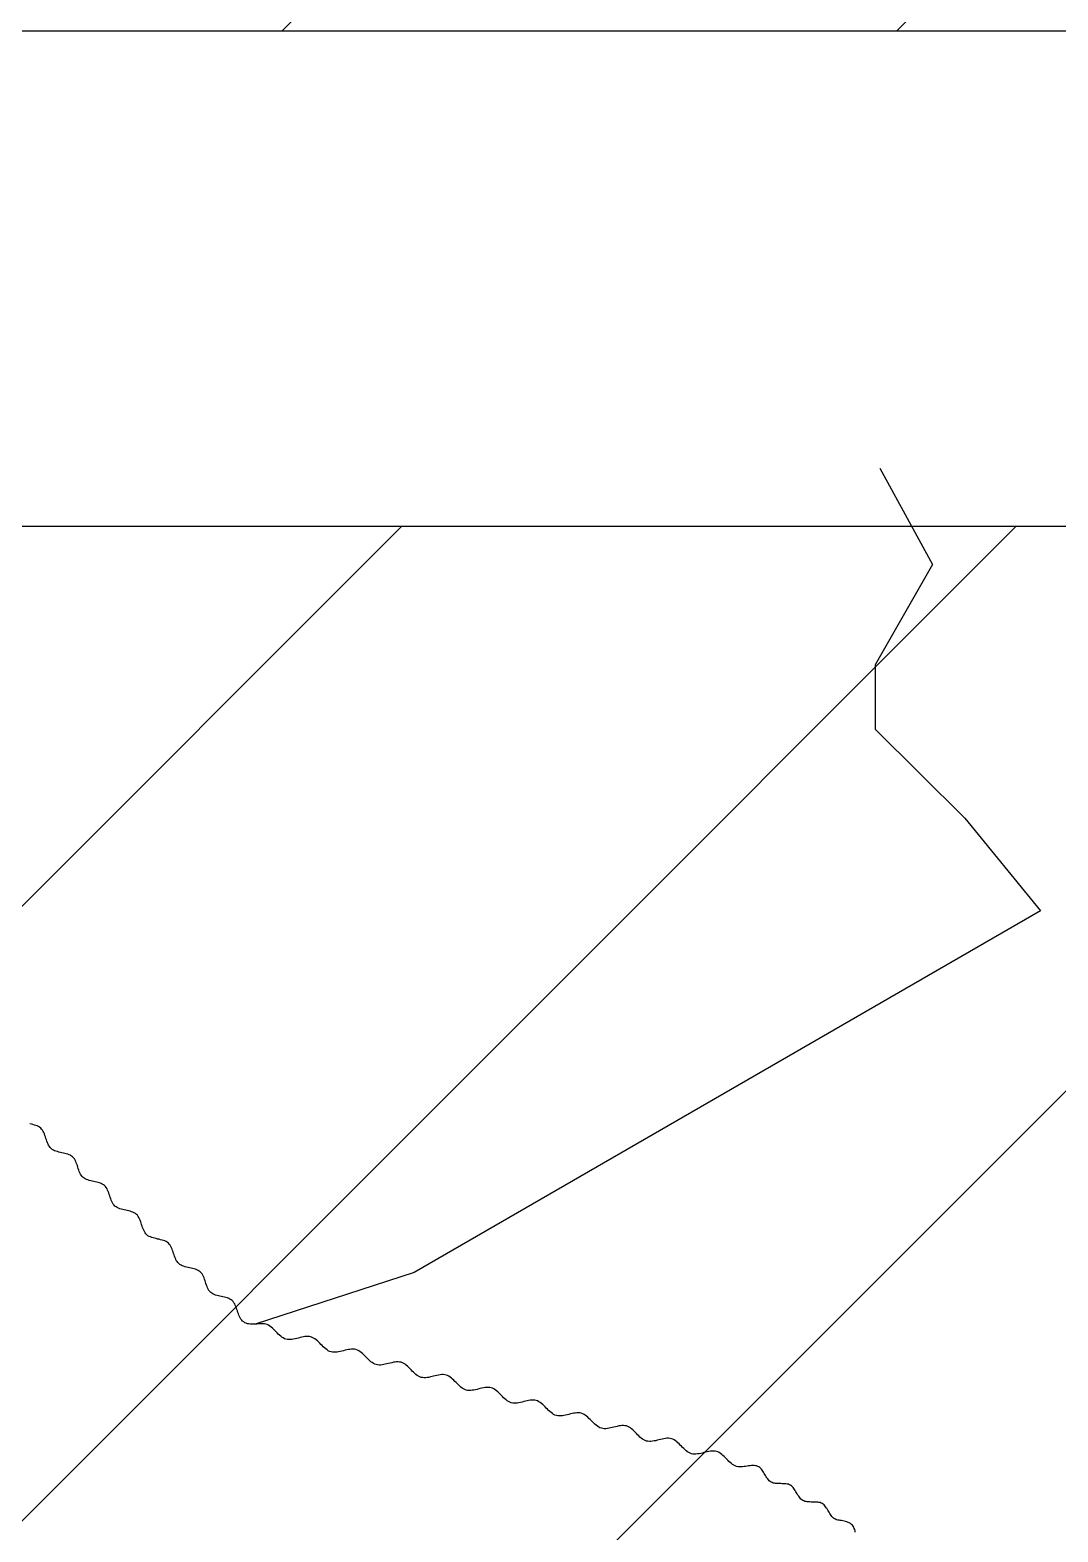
# Model space of a CAD drawing. Header units: metres. Extents: x 511779 to 512620, y 196282 to 196876.
# Drawn here: x 512567.465 to 512570.423, y 196420.959 to 196425.278 of the extents above; entities that cross this region are included whole.
import ezdxf

# ---------------------------------------------------------------- set-up
doc = ezdxf.new("R2010")
doc.units = ezdxf.units.M
doc.header["$MEASUREMENT"] = 0
doc.layers.get('0').update_dxf_attribs({"linetype": 'CONTINUOUS'})
doc.layers.add('KOP', color=7, linetype='CONTINUOUS')
doc.layers.add('sungai', color=45, linetype='CONTINUOUS')

msp = doc.modelspace()

# ---------------------------------------------------------------- hatches: boundary and pattern name
at = {"layer": 'KOP', "ltscale": 0.5}
h = msp.add_hatch(dxfattribs=at)
h.set_pattern_fill('ANSI31', color=1, scale=10, style=0)
h.set_pattern_definition([(45, (71.4876, 0), (-0.8838834765, 0.8838834765), [])])
edge = h.paths.add_edge_path(flags=16)
edge.add_arc((512532.4233, 196433.4781), 3.057, 0, 360)
h.paths.add_polyline_path([(512523.8585, 196440.9504), (512543.8085, 196440.9504), (512543.8085, 196423.8504), (512523.8585, 196423.8504)])
h.paths.add_polyline_path([(512542.3835, 196440.9504), (512562.3335, 196440.9504), (512562.3335, 196423.8504), (512542.3835, 196423.8504)])
edge = h.paths.add_edge_path(flags=16)
edge.add_arc((512551.9548, 196433.4781), 3.057, 0, 360)
h.paths.add_polyline_path([(512560.9085, 196440.9504), (512580.8585, 196440.9504), (512580.8585, 196423.8504), (512560.9085, 196423.8504)])
edge = h.paths.add_edge_path(flags=16)
edge.add_arc((512570.1256, 196433.4781), 3.057, 0, 360)
h.paths.add_polyline_path([(512579.4335, 196425.2754), (512599.3835, 196425.2754), (512599.3835, 196408.1754), (512579.4335, 196408.1754)])
edge = h.paths.add_edge_path(flags=16)
edge.add_arc((512589.1438, 196417.6648), 3.057, 0, 360)
h.paths.add_polyline_path([(512560.9085, 196425.2754), (512580.8585, 196425.2754), (512580.8585, 196408.1754), (512560.9085, 196408.1754)])
h.paths.add_polyline_path([(512542.3835, 196425.2754), (512562.3335, 196425.2754), (512562.3335, 196408.1754), (512542.3835, 196408.1754)])
h.paths.add_polyline_path([(512523.8585, 196425.2754), (512543.8085, 196425.2754), (512543.8085, 196408.1754), (512523.8585, 196408.1754)])
h.paths.add_polyline_path([(512505.3335, 196425.2754), (512525.2835, 196425.2754), (512525.2835, 196408.1754), (512505.3335, 196408.1754)])
h.paths.add_polyline_path([(512523.8585, 196409.6004), (512543.8085, 196409.6004), (512543.8085, 196392.5004), (512523.8585, 196392.5004)])
h.paths.add_polyline_path([(512505.3335, 196409.6004), (512525.2835, 196409.6004), (512525.2835, 196392.5004), (512505.3335, 196392.5004)])
h.paths.add_polyline_path([(512542.3835, 196409.6004), (512562.3335, 196409.6004), (512562.3335, 196392.5004), (512542.3835, 196392.5004)])
h.paths.add_polyline_path([(512560.9085, 196409.6004), (512580.8585, 196409.6004), (512580.8585, 196392.5004), (512560.9085, 196392.5004)])
h.paths.add_polyline_path([(512579.4335, 196409.6004), (512599.3835, 196409.6004), (512599.3835, 196392.5004), (512579.4335, 196392.5004)])
h.paths.add_polyline_path([(512597.9585, 196393.9254), (512617.9085, 196393.9254), (512617.9085, 196376.8254), (512597.9585, 196376.8254)])
h.paths.add_polyline_path([(512579.4335, 196393.9254), (512599.3835, 196393.9254), (512599.3835, 196376.8254), (512579.4335, 196376.8254)])
h.paths.add_polyline_path([(512560.9085, 196393.9254), (512580.8585, 196393.9254), (512580.8585, 196376.8254), (512560.9085, 196376.8254)])
h.paths.add_polyline_path([(512542.3835, 196393.9254), (512562.3335, 196393.9254), (512562.3335, 196376.8254), (512542.3835, 196376.8254)])
h.paths.add_polyline_path([(512523.8585, 196393.9254), (512543.8085, 196393.9254), (512543.8085, 196376.8254), (512523.8585, 196376.8254)])
edge = h.paths.add_edge_path(flags=16)
edge.add_arc((512571.0155, 196385.1874), 3.057, 0, 360)
edge = h.paths.add_edge_path(flags=16)
edge.add_arc((512551.7902, 196384.481), 3.057, 0, 360)
edge = h.paths.add_edge_path(flags=16)
edge.add_arc((512532.9877, 196384.481), 3.057, 0, 360)
edge = h.paths.add_edge_path(flags=16)
edge.add_arc((512533.8992, 196400.4208), 3.057, 0, 360)
edge = h.paths.add_edge_path(flags=16)
edge.add_arc((512514.3971, 196399.6911), 3.057, 0, 360)
edge = h.paths.add_edge_path(flags=16)
edge.add_arc((512515.1553, 196416.9261), 3.057, 0, 360)
edge = h.paths.add_edge_path(flags=16)
edge.add_arc((512533.5705, 196417.021), 3.057, 0, 360)
edge = h.paths.add_edge_path(flags=16)
edge.add_arc((512552.1483, 196417.1058), 3.057, 0, 360)
edge = h.paths.add_edge_path(flags=16)
edge.add_arc((512552.9492, 196400.5565), 3.057, 0, 360)
edge = h.paths.add_edge_path(flags=16)
edge.add_arc((512570.3514, 196400.5565), 3.057, 0, 360)
edge = h.paths.add_edge_path(flags=16)
edge.add_arc((512570.2939, 196416.8525), 3.057, 0, 360)
edge = h.paths.add_edge_path(flags=16)
edge.add_arc((512589.2652, 196401.2038), 3.057, 0, 360)
edge = h.paths.add_edge_path(flags=16)
edge.add_arc((512589.7985, 196384.821), 3.057, 0, 360)
edge = h.paths.add_edge_path(flags=16)
edge.add_arc((512608.2133, 196384.9436), 3.057, 0, 360)

# ---------------------------------------------------------------- linework, layer by layer
at = {"color": 5, "linetype": 'Continuous', "lineweight": -3}
for points in [[(512560.9085, 196440.9504), (512580.8585, 196440.9504), (512580.8585, 196423.8504), (512560.9085, 196423.8504)], [(512560.9085, 196425.2754), (512580.8585, 196425.2754), (512580.8585, 196408.1754), (512560.9085, 196408.1754)]]:
    msp.add_lwpolyline(points, close=True, dxfattribs=at)
at = {"layer": 'sungai', "color": 43, "ltscale": 30, "elevation": 0.0285}
msp.add_lwpolyline([(512569.9102, 196424.0178), (512570.0615, 196423.7413), (512569.8967, 196423.4523), (512569.8967, 196423.2679), (512570.1551, 196423.0117), (512570.3722, 196422.7452), (512568.5705, 196421.705), (512568.1129, 196421.5564)], dxfattribs=at)
at = {"layer": 'sungai', "color": 43, "lineweight": -3, "ltscale": 30}
msp.add_lwpolyline([(512569.8397, 196420.9579), (512569.839, 196420.9618), (512569.838, 196420.9656), (512569.8368, 196420.9691), (512569.8353, 196420.9724), (512569.8334, 196420.9755), (512569.8311, 196420.9783), (512569.8285, 196420.9807), (512569.8255, 196420.9829), (512569.8222, 196420.9849), (512569.8188, 196420.9865), (512569.8152, 196420.988), (512569.8114, 196420.9891), (512569.8077, 196420.9901), (512569.8039, 196420.9909), (512569.8001, 196420.9915), (512569.7964, 196420.9921), (512569.7928, 196420.9927), (512569.7893, 196420.9933), (512569.786, 196420.9942), (512569.7828, 196420.9953), (512569.7798, 196420.9968), (512569.7771, 196420.9986), (512569.7745, 196421.0008), (512569.7722, 196421.0034), (512569.77, 196421.0061), (512569.7679, 196421.0091), (512569.7659, 196421.0122), (512569.764, 196421.0155), (512569.7621, 196421.0188), (512569.7602, 196421.022), (512569.7582, 196421.0253), (512569.7562, 196421.0284), (512569.7542, 196421.0314), (512569.752, 196421.0342), (512569.7496, 196421.0367), (512569.7471, 196421.0389), (512569.7443, 196421.0407), (512569.7414, 196421.0422), (512569.7382, 196421.0433), (512569.7349, 196421.044), (512569.7314, 196421.0446), (512569.7277, 196421.0449), (512569.724, 196421.045), (512569.7203, 196421.0451), (512569.7165, 196421.0451), (512569.7127, 196421.0451), (512569.7089, 196421.0452), (512569.7052, 196421.0454), (512569.7016, 196421.0457), (512569.6981, 196421.0462), (512569.6947, 196421.047), (512569.6915, 196421.0481), (512569.6886, 196421.0495), (512569.6858, 196421.0514), (512569.6833, 196421.0536), (512569.681, 196421.0561), (512569.6788, 196421.0589), (512569.6767, 196421.0618), (512569.6747, 196421.065), (512569.6728, 196421.0682), (512569.6708, 196421.0715), (512569.6689, 196421.0748), (512569.667, 196421.078), (512569.665, 196421.0811), (512569.6629, 196421.0841), (512569.6607, 196421.0869), (512569.6584, 196421.0894), (512569.6559, 196421.0916), (512569.6531, 196421.0935), (512569.6501, 196421.0949), (512569.647, 196421.096), (512569.6436, 196421.0968), (512569.6401, 196421.0973), (512569.6365, 196421.0976), (512569.6328, 196421.0978), (512569.629, 196421.0978), (512569.6252, 196421.0979), (512569.6214, 196421.0979), (512569.6177, 196421.0979), (512569.614, 196421.0981), (512569.6103, 196421.0984), (512569.6068, 196421.0989), (512569.6035, 196421.0997), (512569.6003, 196421.1008), (512569.5973, 196421.1023), (512569.5946, 196421.1041), (512569.5921, 196421.1063), (512569.5897, 196421.1088), (512569.5875, 196421.1116), (512569.5854, 196421.1146), (512569.5835, 196421.1177), (512569.5815, 196421.1209), (512569.5796, 196421.1242), (512569.5777, 196421.1275), (512569.5758, 196421.1307), (512569.5738, 196421.1339), (512569.5717, 196421.1369), (512569.5695, 196421.1396), (512569.5671, 196421.1421), (512569.5646, 196421.1443), (512569.5619, 196421.1462), (512569.5589, 196421.1476), (512569.5557, 196421.1487), (512569.5523, 196421.1494), (512569.5487, 196421.1498), (512569.545, 196421.15), (512569.5411, 196421.1499), (512569.537, 196421.1495), (512569.5328, 196421.149), (512569.5285, 196421.1483), (512569.5241, 196421.1476), (512569.5197, 196421.147), (512569.5152, 196421.1464), (512569.5108, 196421.1461), (512569.5064, 196421.146), (512569.5022, 196421.1464), (512569.4981, 196421.1473), (512569.4941, 196421.1487), (512569.4903, 196421.1506), (512569.4866, 196421.153), (512569.483, 196421.1558), (512569.4794, 196421.1588), (512569.476, 196421.162), (512569.4726, 196421.1654), (512569.4692, 196421.1689), (512569.4658, 196421.1724), (512569.4624, 196421.1758), (512569.4589, 196421.179), (512569.4554, 196421.1821), (512569.4518, 196421.1848), (512569.4481, 196421.1872), (512569.4443, 196421.1891), (512569.4403, 196421.1905), (512569.4362, 196421.1914), (512569.4319, 196421.1917), (512569.4275, 196421.1917), (512569.423, 196421.1912), (512569.4184, 196421.1905), (512569.4137, 196421.1895), (512569.4091, 196421.1884), (512569.4043, 196421.1872), (512569.3996, 196421.186), (512569.395, 196421.1849), (512569.3903, 196421.184), (512569.3857, 196421.1832), (512569.3812, 196421.1828), (512569.3768, 196421.1827), (512569.3725, 196421.183), (512569.3684, 196421.1839), (512569.3644, 196421.1853), (512569.3606, 196421.1872), (512569.3569, 196421.1896), (512569.3533, 196421.1924), (512569.3498, 196421.1954), (512569.3463, 196421.1986), (512569.3429, 196421.202), (512569.3395, 196421.2055), (512569.3361, 196421.209), (512569.3327, 196421.2124), (512569.3293, 196421.2156), (512569.3257, 196421.2187), (512569.3221, 196421.2214), (512569.3184, 196421.2238), (512569.3146, 196421.2257), (512569.3106, 196421.2271), (512569.3065, 196421.228), (512569.3022, 196421.2284), (512569.2978, 196421.2283), (512569.2933, 196421.2278), (512569.2887, 196421.2271), (512569.2841, 196421.2261), (512569.2794, 196421.225), (512569.2747, 196421.2238), (512569.27, 196421.2226), (512569.2653, 196421.2215), (512569.2607, 196421.2206), (512569.2561, 196421.2198), (512569.2516, 196421.2194), (512569.2472, 196421.2193), (512569.2429, 196421.2196), (512569.2388, 196421.2205), (512569.2348, 196421.2219), (512569.231, 196421.2239), (512569.2273, 196421.2262), (512569.2237, 196421.229), (512569.2201, 196421.232), (512569.2167, 196421.2353), (512569.2133, 196421.2387), (512569.2099, 196421.2421), (512569.2065, 196421.2456), (512569.2031, 196421.249), (512569.1996, 196421.2523), (512569.1961, 196421.2553), (512569.1925, 196421.258), (512569.1888, 196421.2604), (512569.185, 196421.2623), (512569.181, 196421.2638), (512569.1769, 196421.2646), (512569.1726, 196421.265), (512569.1682, 196421.2649), (512569.1637, 196421.2644), (512569.1591, 196421.2637), (512569.1544, 196421.2627), (512569.1498, 196421.2616), (512569.1451, 196421.2604), (512569.1403, 196421.2593), (512569.1357, 196421.2581), (512569.131, 196421.2572), (512569.1264, 196421.2564), (512569.1219, 196421.256), (512569.1175, 196421.2559), (512569.1132, 196421.2562), (512569.1091, 196421.2571), (512569.1051, 196421.2585), (512569.1013, 196421.2605), (512569.0976, 196421.2628), (512569.094, 196421.2656), (512569.0905, 196421.2686), (512569.087, 196421.2719), (512569.0836, 196421.2753), (512569.0802, 196421.2787), (512569.0768, 196421.2822), (512569.0734, 196421.2856), (512569.07, 196421.2889), (512569.0664, 196421.2919), (512569.0628, 196421.2946), (512569.0591, 196421.297), (512569.0553, 196421.2989), (512569.0513, 196421.3004), (512569.0472, 196421.3012), (512569.0429, 196421.3016), (512569.0385, 196421.3015), (512569.034, 196421.301), (512569.0294, 196421.3003), (512569.0248, 196421.2993), (512569.0201, 196421.2982), (512569.0154, 196421.297), (512569.0107, 196421.2959), (512569.006, 196421.2948), (512569.0014, 196421.2938), (512568.9968, 196421.293), (512568.9923, 196421.2926), (512568.9879, 196421.2925), (512568.9836, 196421.2929), (512568.9795, 196421.2937), (512568.9755, 196421.2951), (512568.9717, 196421.2971), (512568.968, 196421.2995), (512568.9644, 196421.3022), (512568.9608, 196421.3052), (512568.9574, 196421.3085), (512568.954, 196421.3119), (512568.9506, 196421.3154), (512568.9472, 196421.3188), (512568.9438, 196421.3222), (512568.9403, 196421.3255), (512568.9368, 196421.3285), (512568.9332, 196421.3312), (512568.9295, 196421.3336), (512568.9257, 196421.3356), (512568.9217, 196421.337), (512568.9176, 196421.3378), (512568.9133, 196421.3382), (512568.9089, 196421.3381), (512568.9044, 196421.3377), (512568.8998, 196421.3369), (512568.8952, 196421.336), (512568.8905, 196421.3348), (512568.8858, 196421.3337), (512568.881, 196421.3325), (512568.8764, 196421.3314), (512568.8717, 196421.3304), (512568.8671, 196421.3297), (512568.8626, 196421.3292), (512568.8582, 196421.3291), (512568.854, 196421.3295), (512568.8498, 196421.3303), (512568.8458, 196421.3318), (512568.842, 196421.3337), (512568.8383, 196421.3361), (512568.8347, 196421.3388), (512568.8312, 196421.3418), (512568.8277, 196421.3451), (512568.8243, 196421.3485), (512568.8209, 196421.352), (512568.8175, 196421.3554), (512568.8141, 196421.3588), (512568.8107, 196421.3621), (512568.8071, 196421.3651), (512568.8035, 196421.3679), (512568.7998, 196421.3702), (512568.796, 196421.3722), (512568.792, 196421.3736), (512568.7879, 196421.3745), (512568.7836, 196421.3748), (512568.7792, 196421.3747), (512568.7747, 196421.3743), (512568.7702, 196421.3735), (512568.7655, 196421.3726), (512568.7608, 196421.3715), (512568.7561, 196421.3703), (512568.7514, 196421.3691), (512568.7467, 196421.368), (512568.7421, 196421.367), (512568.7375, 196421.3663), (512568.733, 196421.3658), (512568.7286, 196421.3657), (512568.7243, 196421.3661), (512568.7202, 196421.3669), (512568.7162, 196421.3684), (512568.7124, 196421.3703), (512568.7087, 196421.3727), (512568.7051, 196421.3754), (512568.7015, 196421.3785), (512568.6981, 196421.3817), (512568.6947, 196421.3851), (512568.6913, 196421.3886), (512568.6879, 196421.392), (512568.6845, 196421.3954), (512568.681, 196421.3987), (512568.6775, 196421.4017), (512568.6739, 196421.4045), (512568.6702, 196421.4068), (512568.6664, 196421.4088), (512568.6624, 196421.4102), (512568.6583, 196421.4111), (512568.654, 196421.4114), (512568.6496, 196421.4113), (512568.6451, 196421.4109), (512568.6405, 196421.4101), (512568.6359, 196421.4092), (512568.6312, 196421.4081), (512568.6265, 196421.4069), (512568.6218, 196421.4057), (512568.6171, 196421.4046), (512568.6124, 196421.4036), (512568.6078, 196421.4029), (512568.6033, 196421.4024), (512568.5989, 196421.4023), (512568.5947, 196421.4027), (512568.5905, 196421.4036), (512568.5866, 196421.405), (512568.5827, 196421.4069), (512568.579, 196421.4093), (512568.5754, 196421.412), (512568.5719, 196421.4151), (512568.5684, 196421.4183), (512568.565, 196421.4217), (512568.5616, 196421.4252), (512568.5582, 196421.4287), (512568.5548, 196421.4321), (512568.5514, 196421.4353), (512568.5478, 196421.4383), (512568.5442, 196421.4411), (512568.5405, 196421.4435), (512568.5367, 196421.4454), (512568.5327, 196421.4468), (512568.5286, 196421.4477), (512568.5243, 196421.448), (512568.5199, 196421.4479), (512568.5154, 196421.4475), (512568.5109, 196421.4468), (512568.5062, 196421.4458), (512568.5015, 196421.4447), (512568.4968, 196421.4435), (512568.4921, 196421.4423), (512568.4874, 196421.4412), (512568.4828, 196421.4402), (512568.4782, 196421.4395), (512568.4737, 196421.439), (512568.4693, 196421.439), (512568.465, 196421.4393), (512568.4609, 196421.4402), (512568.4569, 196421.4416), (512568.4531, 196421.4435), (512568.4494, 196421.4459), (512568.4458, 196421.4486), (512568.4423, 196421.4517), (512568.4388, 196421.4549), (512568.4354, 196421.4583), (512568.432, 196421.4618), (512568.4286, 196421.4653), (512568.4252, 196421.4687), (512568.4217, 196421.4719), (512568.4182, 196421.475), (512568.4146, 196421.4777), (512568.4109, 196421.4801), (512568.4071, 196421.482), (512568.4031, 196421.4834), (512568.399, 196421.4843), (512568.3947, 196421.4846), (512568.3903, 196421.4846), (512568.3858, 196421.4841), (512568.3812, 196421.4834), (512568.3766, 196421.4824), (512568.3719, 196421.4813), (512568.3672, 196421.4801), (512568.3625, 196421.4789), (512568.3578, 196421.4778), (512568.3531, 196421.4769), (512568.3485, 196421.4761), (512568.344, 196421.4757), (512568.3396, 196421.4756), (512568.3354, 196421.4759), (512568.3312, 196421.4768), (512568.3273, 196421.4782), (512568.3234, 196421.4801), (512568.3197, 196421.4825), (512568.3161, 196421.4853), (512568.3126, 196421.4883), (512568.3091, 196421.4915), (512568.3057, 196421.4949), (512568.3023, 196421.4984), (512568.2989, 196421.5019), (512568.2955, 196421.5053), (512568.2921, 196421.5085), (512568.2886, 196421.5116), (512568.285, 196421.5143), (512568.2812, 196421.5167), (512568.2774, 196421.5186), (512568.2734, 196421.52), (512568.2693, 196421.5209), (512568.265, 196421.5213), (512568.2606, 196421.5212), (512568.2561, 196421.5207), (512568.2516, 196421.52), (512568.2469, 196421.519), (512568.2422, 196421.5179), (512568.2375, 196421.5167), (512568.2328, 196421.5155), (512568.2281, 196421.5144), (512568.2235, 196421.5135), (512568.2189, 196421.5127), (512568.2144, 196421.5123), (512568.21, 196421.5122), (512568.2057, 196421.5125), (512568.2016, 196421.5134), (512568.1976, 196421.5148), (512568.1938, 196421.5168), (512568.1901, 196421.5191), (512568.1865, 196421.5219), (512568.183, 196421.5249), (512568.1795, 196421.5282), (512568.1761, 196421.5316), (512568.1727, 196421.535), (512568.1693, 196421.5385), (512568.1659, 196421.5419), (512568.1624, 196421.5451), (512568.1589, 196421.5482), (512568.1553, 196421.5509), (512568.1516, 196421.5533), (512568.1478, 196421.5552), (512568.1438, 196421.5567), (512568.1397, 196421.5575), (512568.1354, 196421.5579), (512568.131, 196421.5579), (512568.1266, 196421.5577), (512568.122, 196421.5573), (512568.1175, 196421.5568), (512568.1129, 196421.5564), (512568.1083, 196421.5562), (512568.1038, 196421.5562), (512568.0994, 196421.5565), (512568.0951, 196421.557), (512568.091, 196421.5579), (512568.0871, 196421.5592), (512568.0834, 196421.5608), (512568.08, 196421.5628), (512568.0769, 196421.5652), (512568.0743, 196421.568), (512568.0719, 196421.5711), (512568.0698, 196421.5746), (512568.068, 196421.5783), (512568.0663, 196421.5822), (512568.0648, 196421.5863), (512568.0633, 196421.5905), (512568.0619, 196421.5947), (512568.0606, 196421.5989), (512568.0591, 196421.6031), (512568.0576, 196421.6072), (512568.0559, 196421.6111), (512568.0541, 196421.6148), (512568.052, 196421.6183), (512568.0496, 196421.6214), (512568.0469, 196421.6242), (512568.0439, 196421.6266), (512568.0405, 196421.6286), (512568.0369, 196421.6303), (512568.033, 196421.6318), (512568.0289, 196421.633), (512568.0247, 196421.6341), (512568.0204, 196421.6351), (512568.016, 196421.636), (512568.0117, 196421.637), (512568.0074, 196421.638), (512568.0032, 196421.6391), (512567.9991, 196421.6403), (512567.9952, 196421.6418), (512567.9915, 196421.6435), (512567.9882, 196421.6455), (512567.9851, 196421.6479), (512567.9824, 196421.6507), (512567.9801, 196421.6538), (512567.978, 196421.6573), (512567.9761, 196421.661), (512567.9745, 196421.6649), (512567.9729, 196421.669), (512567.9715, 196421.6732), (512567.9701, 196421.6774), (512567.9687, 196421.6816), (512567.9673, 196421.6858), (512567.9658, 196421.6899), (512567.9641, 196421.6938), (512567.9623, 196421.6975), (512567.9602, 196421.701), (512567.9578, 196421.7041), (512567.9551, 196421.7069), (512567.9521, 196421.7093), (512567.9487, 196421.7113), (512567.945, 196421.713), (512567.9411, 196421.7145), (512567.9371, 196421.7157), (512567.9329, 196421.7168), (512567.9286, 196421.7178), (512567.9242, 196421.7187), (512567.9198, 196421.7197), (512567.9155, 196421.7207), (512567.9113, 196421.7218), (512567.9072, 196421.723), (512567.9034, 196421.7245), (512567.8997, 196421.7262), (512567.8963, 196421.7282), (512567.8933, 196421.7306), (512567.8906, 196421.7334), (512567.8882, 196421.7365), (512567.8861, 196421.74), (512567.8843, 196421.7437), (512567.8826, 196421.7476), (512567.8811, 196421.7517), (512567.8797, 196421.7559), (512567.8783, 196421.7601), (512567.8769, 196421.7643), (512567.8755, 196421.7685), (512567.8739, 196421.7726), (512567.8723, 196421.7765), (512567.8704, 196421.7802), (512567.8683, 196421.7837), (512567.866, 196421.7868), (512567.8633, 196421.7896), (512567.8602, 196421.792), (512567.8569, 196421.794), (512567.8532, 196421.7957), (512567.8493, 196421.7972), (512567.8452, 196421.7984), (512567.841, 196421.7995), (512567.8367, 196421.8005), (512567.8324, 196421.8014), (512567.828, 196421.8024), (512567.8237, 196421.8034), (512567.8195, 196421.8045), (512567.8154, 196421.8057), (512567.8115, 196421.8072), (512567.8079, 196421.8089), (512567.8045, 196421.8109), (512567.8014, 196421.8133), (512567.7988, 196421.8161), (512567.7964, 196421.8192), (512567.7943, 196421.8227), (512567.7925, 196421.8264), (512567.7908, 196421.8303), (512567.7893, 196421.8344), (512567.7878, 196421.8386), (512567.7864, 196421.8428), (512567.7851, 196421.847), (512567.7836, 196421.8512), (512567.7821, 196421.8553), (512567.7804, 196421.8592), (512567.7786, 196421.8629), (512567.7765, 196421.8664), (512567.7741, 196421.8695), (512567.7714, 196421.8723), (512567.7684, 196421.8747), (512567.765, 196421.8767), (512567.7614, 196421.8784), (512567.7575, 196421.8799), (512567.7534, 196421.8811), (512567.7492, 196421.8822), (512567.7449, 196421.8832), (512567.7405, 196421.8842), (512567.7362, 196421.8851), (512567.7319, 196421.8861), (512567.7277, 196421.8872), (512567.7236, 196421.8884), (512567.7197, 196421.8899), (512567.716, 196421.8916), (512567.7127, 196421.8936), (512567.7096, 196421.896), (512567.7069, 196421.8988), (512567.7046, 196421.9019), (512567.7025, 196421.9054), (512567.7006, 196421.9091), (512567.699, 196421.913), (512567.6974, 196421.9171), (512567.696, 196421.9213), (512567.6946, 196421.9255), (512567.6932, 196421.9297), (512567.6918, 196421.9339), (512567.6903, 196421.938), (512567.6886, 196421.9419), (512567.6868, 196421.9456), (512567.6847, 196421.9491), (512567.6823, 196421.9522), (512567.6796, 196421.955), (512567.6766, 196421.9574), (512567.6732, 196421.9594), (512567.6695, 196421.9611), (512567.6656, 196421.9626), (512567.6616, 196421.9638), (512567.6574, 196421.9649), (512567.653, 196421.9659), (512567.6487, 196421.9669), (512567.6443, 196421.9678), (512567.64, 196421.9688), (512567.6358, 196421.9699), (512567.6317, 196421.9711), (512567.6279, 196421.9726), (512567.6242, 196421.9743), (512567.6208, 196421.9763), (512567.6178, 196421.9787), (512567.6151, 196421.9815), (512567.6127, 196421.9846), (512567.6106, 196421.9881), (512567.6088, 196421.9918), (512567.6071, 196421.9957), (512567.6056, 196421.9998), (512567.6042, 196422.004), (512567.6028, 196422.0082), (512567.6014, 196422.0124), (512567.6, 196422.0166), (512567.5984, 196422.0207), (512567.5968, 196422.0246), (512567.5949, 196422.0283), (512567.5928, 196422.0318), (512567.5905, 196422.0349), (512567.5878, 196422.0377), (512567.5847, 196422.0401), (512567.5814, 196422.0421), (512567.5777, 196422.0438), (512567.5738, 196422.0453), (512567.5697, 196422.0465), (512567.5655, 196422.0476), (512567.5612, 196422.0486), (512567.5569, 196422.0496), (512567.5525, 196422.0505), (512567.5482, 196422.0515), (512567.544, 196422.0526), (512567.5399, 196422.0538), (512567.536, 196422.0553), (512567.5324, 196422.057), (512567.529, 196422.059), (512567.5259, 196422.0614), (512567.5233, 196422.0642), (512567.5209, 196422.0673), (512567.5188, 196422.0708), (512567.517, 196422.0745), (512567.5153, 196422.0784), (512567.5138, 196422.0825), (512567.5123, 196422.0867), (512567.5109, 196422.0909), (512567.5096, 196422.0951), (512567.5081, 196422.0993), (512567.5066, 196422.1034), (512567.5049, 196422.1073), (512567.5031, 196422.111), (512567.501, 196422.1145), (512567.4986, 196422.1176), (512567.4959, 196422.1204), (512567.4929, 196422.1228), (512567.4895, 196422.1248), (512567.4859, 196422.1265), (512567.482, 196422.128), (512567.4779, 196422.1292), (512567.4737, 196422.1303), (512567.4694, 196422.1313), (512567.465, 196422.1323)], dxfattribs=at)

doc.saveas('drawing.dxf')
